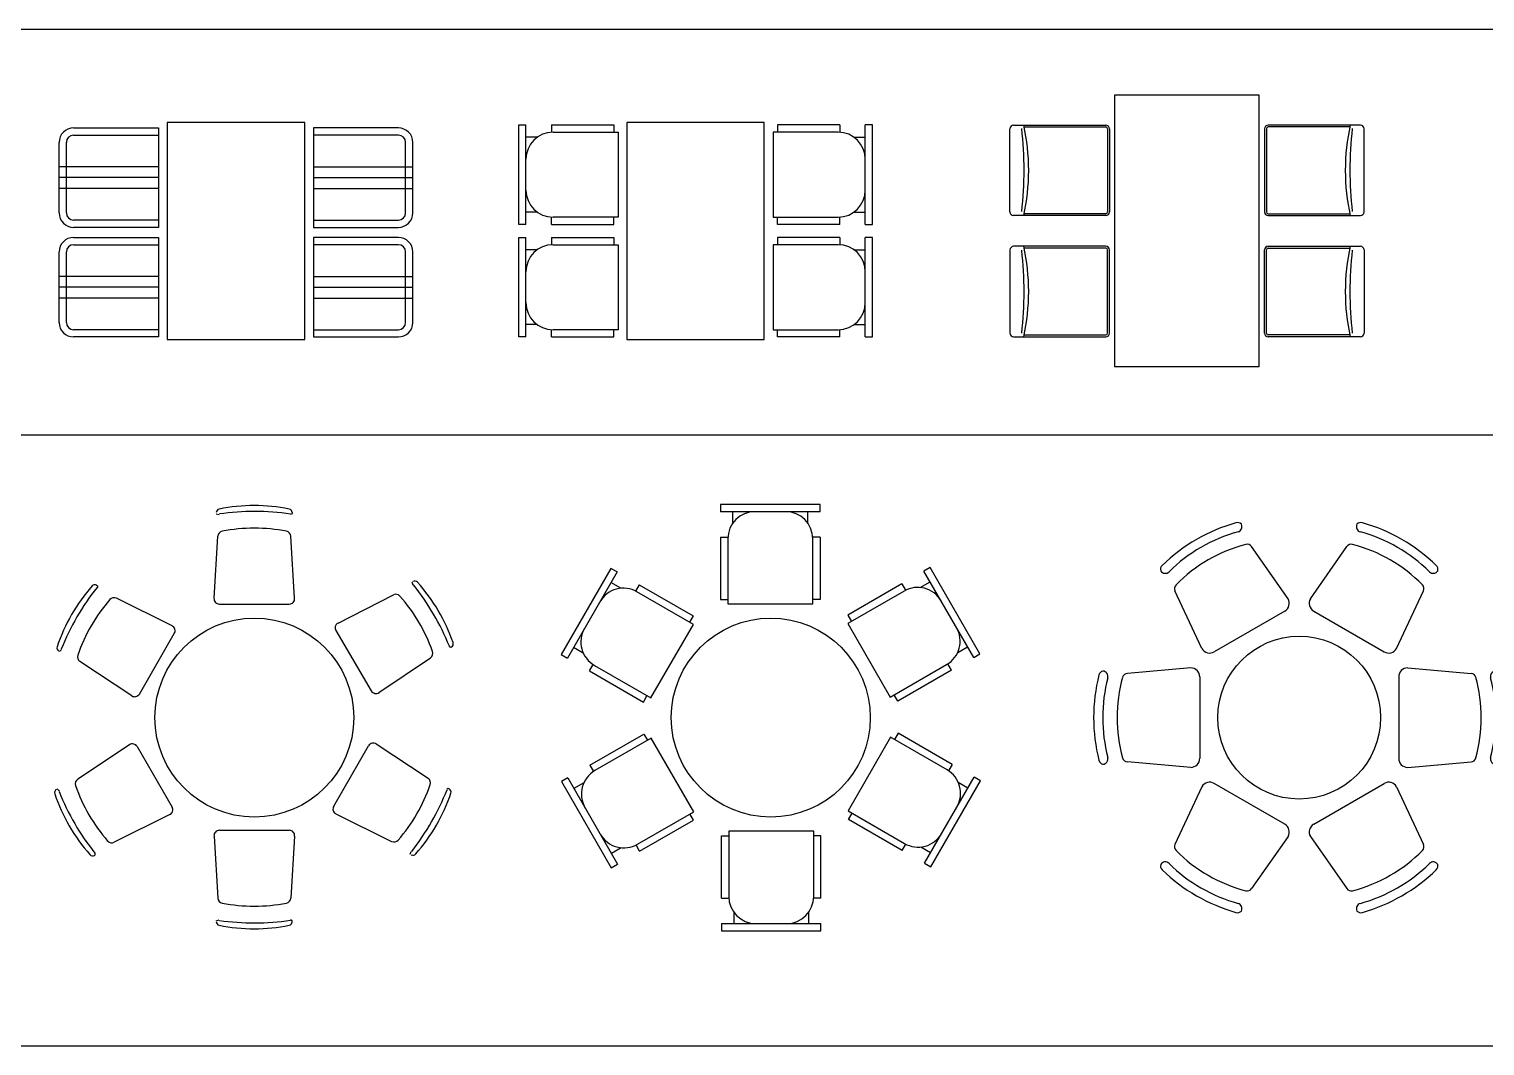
# Model space of a CAD drawing. Header units: inches. Extents: x 38074 to 101214, y 18833 to 57379.
# Drawn here: x 42573 to 50623, y 37841 to 43462 of the extents above; entities that cross this region are included whole.
import ezdxf

# ---------------------------------------------------------------- set-up
doc = ezdxf.new("R2010")
doc.units = ezdxf.units.IN
doc.layers.add('www.cad-blocks.net', color=7, linetype='Continuous')

# ---------------------------------------------------------------- blocks, each defined once
blk = doc.blocks.new('A$C6571149E')
for p, q in [((380, 0), (-380, 0)), ((-380, 0), (-380, -1200)), ((380, -1200), (380, 0)), ((-897.9, -30.2), (-427.9, -30.2)), ((-897.9, -70.2), (-427.9, -70.2)), ((-427.9, -30.2), (-427.9, -580.2)), ((897.9, -30.2), (427.9, -30.2)), ((427.9, -30.2), (427.9, -580.2)), ((897.9, -70.2), (427.9, -70.2)), ((-977.9, -500.2), (-977.9, -110.2)), ((-937.9, -500.2), (-937.9, -110.2)), ((937.9, -500.2), (937.9, -110.2)), ((977.9, -500.2), (977.9, -110.2)), ((-427.9, -245.2), (-977.9, -245.2)), ((-427.9, -305.2), (-977.9, -305.2)), ((427.9, -245.2), (977.9, -245.2)), ((427.9, -305.2), (977.9, -305.2)), ((-427.9, -365.2), (-977.9, -365.2)), ((427.9, -365.2), (977.9, -365.2)), ((-427.9, -540.2), (-897.9, -540.2)), ((427.9, -540.2), (897.9, -540.2)), ((-427.9, -580.2), (-897.9, -580.2)), ((-897.9, -636.1), (-427.9, -636.1)), ((-427.9, -636.1), (-427.9, -1186.1)), ((427.9, -580.2), (897.9, -580.2)), ((897.9, -636.1), (427.9, -636.1)), ((427.9, -636.1), (427.9, -1186.1)), ((-977.9, -1106.1), (-977.9, -716.1)), ((-937.9, -1106.1), (-937.9, -716.1)), ((-897.9, -676.1), (-427.9, -676.1)), ((897.9, -676.1), (427.9, -676.1)), ((937.9, -1106.1), (937.9, -716.1)), ((977.9, -1106.1), (977.9, -716.1)), ((-427.9, -851.1), (-977.9, -851.1)), ((427.9, -851.1), (977.9, -851.1)), ((-427.9, -911.1), (-977.9, -911.1)), ((427.9, -911.1), (977.9, -911.1)), ((-427.9, -971.1), (-977.9, -971.1)), ((427.9, -971.1), (977.9, -971.1)), ((-427.9, -1146.1), (-897.9, -1146.1)), ((-427.9, -1186.1), (-897.9, -1186.1)), ((-380, -1200), (380, -1200)), ((427.9, -1146.1), (897.9, -1146.1)), ((427.9, -1186.1), (897.9, -1186.1))]:
    blk.add_line(p, q)
for centre, radius, start, end in [((-897.9, -110.2), 80, 90, 180), ((-897.9, -110.2), 40, 90, 180), ((897.9, -110.2), 80, 0, 90), ((897.9, -110.2), 40, 0, 90), ((-897.9, -500.2), 80, 180, 270), ((-897.9, -500.2), 40, 180, 270), ((897.9, -500.2), 80, 270, 0), ((897.9, -500.2), 40, 270, 0), ((-897.9, -716.1), 80, 90, 180), ((897.9, -716.1), 80, 0, 90), ((-897.9, -716.1), 40, 90, 180), ((897.9, -716.1), 40, 0, 90), ((-897.9, -1106.1), 80, 180, 270), ((-897.9, -1106.1), 40, 180, 270), ((897.9, -1106.1), 80, 270, 0), ((897.9, -1106.1), 40, 270, 0)]:
    blk.add_arc(centre, radius, start, end)
blk = doc.blocks.new('A$C5E232E5C')
for p, q in [((380, 0), (-380, 0)), ((-380, 0), (-380, -1200)), ((380, -1200), (380, 0)), ((-978.3, -14.1), (-938.3, -14.1)), ((-978.3, -564.1), (-978.3, -14.1)), ((-938.3, -564.1), (-938.3, -14.1)), ((-797.1, -14.1), (-453, -14.1)), ((-797.1, -14.1), (-797.1, -54.4)), ((-788.3, -54.1), (-428.3, -54.1)), ((-453, -14.1), (-453, -54.1)), ((-428.3, -54.1), (-428.3, -524.1)), ((788.3, -54.1), (428.3, -54.1)), ((428.3, -54.1), (428.3, -524.1)), ((797.1, -14.1), (453, -14.1)), ((453, -14.1), (453, -54.1)), ((797.1, -14.1), (797.1, -54.4)), ((978.3, -14.1), (938.3, -14.1)), ((938.3, -564.1), (938.3, -14.1)), ((978.3, -564.1), (978.3, -14.1)), ((-875.8, -82.2), (-938.3, -82.2)), ((875.8, -82.2), (938.3, -82.2)), ((-875.8, -496), (-938.3, -496)), ((-797.1, -564.1), (-797.1, -523.9)), ((-428.3, -524.1), (-788.3, -524.1)), ((-453, -564.1), (-453, -524.1)), ((428.3, -524.1), (788.3, -524.1)), ((453, -564.1), (453, -524.1)), ((797.1, -564.1), (797.1, -523.9)), ((875.8, -496), (938.3, -496)), ((-938.3, -564.1), (-978.3, -564.1)), ((-978.3, -636), (-938.3, -636)), ((-978.3, -1186), (-978.3, -636)), ((-938.3, -1186), (-938.3, -636)), ((-797.1, -564.1), (-453, -564.1)), ((-797.1, -636), (-453, -636)), ((-797.1, -636), (-797.1, -676.3)), ((-453, -636), (-453, -676)), ((797.1, -564.1), (453, -564.1)), ((797.1, -636), (453, -636)), ((453, -636), (453, -676)), ((797.1, -636), (797.1, -676.3)), ((938.3, -564.1), (978.3, -564.1)), ((978.3, -636), (938.3, -636)), ((938.3, -1186), (938.3, -636)), ((978.3, -1186), (978.3, -636)), ((-875.8, -704.2), (-938.3, -704.2)), ((-788.3, -676), (-428.3, -676)), ((-428.3, -676), (-428.3, -1146)), ((788.3, -676), (428.3, -676)), ((428.3, -676), (428.3, -1146)), ((875.8, -704.2), (938.3, -704.2)), ((-875.8, -1117.9), (-938.3, -1117.9)), ((875.8, -1117.9), (938.3, -1117.9)), ((-938.3, -1186), (-978.3, -1186)), ((-797.1, -1186), (-797.1, -1145.8)), ((-797.1, -1186), (-453, -1186)), ((-428.3, -1146), (-788.3, -1146)), ((-453, -1186), (-453, -1146)), ((-380, -1200), (380, -1200)), ((428.3, -1146), (788.3, -1146)), ((453, -1186), (453, -1146)), ((797.1, -1186), (453, -1186)), ((797.1, -1186), (797.1, -1145.8)), ((938.3, -1186), (978.3, -1186))]:
    blk.add_line(p, q)
for centre, start, end in [((-788.3, -204.1), 90, 180), ((788.3, -204.1), 0, 90), ((-788.3, -374.1), 180, 270), ((788.3, -374.1), 270, 0), ((-788.3, -826), 90, 180), ((788.3, -826), 0, 90), ((-788.3, -996), 180, 270), ((788.3, -996), 270, 0)]:
    blk.add_arc(centre, 150, start, end)
blk = doc.blocks.new('A$C74E70D81')
for p, q in [((-211.2, 1127.5), (-195.1, 1123.2)), ((209, 1127.5), (200, 1123.2)), ((209.5, 1133.2), (209.5, 1128)), ((-223, 659.7), (-201.6, 1002.8)), ((223, 659.7), (201.6, 1002.6)), ((-871.9, 731.8), (-867.5, 729.2)), ((-867.3, 728.6), (-868, 718.7)), ((871.8, 750.5), (876.3, 734.3)), ((-455.1, 506.8), (-762.7, 659.7)), ((462.8, 523), (769.2, 678.8)), ((-193.1, 627.9), (193.1, 627.9)), ((-635.6, 130.6), (-442.5, 465)), ((450.6, 481), (646.7, 148.4)), ((-1077.4, 364.7), (-1065.6, 376.5)), ((689.4, 138.8), (973.8, 331.4)), ((1085.3, 388.5), (1077, 394)), ((1090.3, 390.9), (1085.9, 388.3)), ((-678.1, 120.6), (-964.5, 310.7)), ((-690.6, -150.1), (-976.9, -340.2)), ((-648, -160.1), (-454.9, -494.5)), ((438.9, -489.8), (632, -155.4)), ((674.6, -145.4), (960.7, -335.4)), ((-1089.8, -394.2), (-1078, -406)), ((1072.7, -391.4), (1064.5, -397)), ((1077.8, -393.9), (1073.4, -391.3)), ((-467.6, -536.3), (-775.1, -689.2)), ((451.6, -531.7), (759.4, -684.6)), ((-193.1, -622.9), (193.1, -622.9)), ((-223, -654.7), (-201.6, -997.8)), ((223, -654.7), (201.6, -997.6)), ((-884.3, -761.3), (-879.9, -758.7)), ((-879.7, -758.1), (-880.4, -748.2)), ((862.6, -755.4), (866.9, -739.2)), ((-211.2, -1122.5), (-195.1, -1118.2)), ((209, -1122.5), (200, -1118.2)), ((209.5, -1128.2), (209.5, -1123))]:
    blk.add_line(p, q)
blk.add_circle((0, 0), 550)
for centre, radius, start, end in [((-190.6, 1133.2), 20, 101.48372, 180), ((-0.6, 197.7), 974.6, 78.51628, 101.48372), ((-0.6, -223.1), 1363, 81.55, 98.13564), ((189.5, 1133.2), 20, 0, 78.51628), ((-0.6, 124.1), 923.3, 78.88354, 101.03755), ((-171.6, 1000.9), 30, 101.03755, 176.42367), ((171.6, 1000.7), 30, 3.57633, 78.88354), ((-166.8, 82.2), 974.6, 138.51628, 161.48372), ((-881.9, 714.5), 20, 60, 138.51628), ((887.1, 735.6), 20, 42.01297, 120.52924), ((-184.6, -117.1), 1363, 22.07924, 38.66488), ((177.8, 96.7), 974.6, 19.04552, 42.01297), ((197.6, -128.2), 1363, 141.55, 158.13564), ((-103.1, 45.4), 923.3, 138.88354, 161.03755), ((-776.1, 632.8), 30, 63.57633, 138.88354), ((-193.1, 657.9), 30, 176.42367, 270), ((193.1, 657.9), 30, 270, 3.57633), ((782.8, 652), 30, 41.5668, 116.95291), ((114.5, 59.3), 923.3, 19.41278, 41.5668), ((-468.5, 480), 30, 330, 63.57633), ((476.4, 496.2), 30, 116.95291, 210.52924), ((1080.2, 408.2), 20, 300.52924, 19.04552), ((-1072, 385.3), 20, 161.48372, 240), ((-947.9, 335.7), 30, 161.03755, 236.42367), ((957, 356.2), 30, 304.10558, 19.41278), ((-661.6, 145.6), 30, 236.42367, 330), ((672.6, 163.6), 30, 210.52924, 304.10558), ((-674, -175.1), 30, 30, 123.57633), ((658, -170.4), 30, 56.42367, 150), ((-1084.4, -414.8), 20, 120, 198.51628), ((-960.3, -365.2), 30, 123.57633, 198.96245), ((-115.5, -74.9), 923.3, 198.96245, 221.11646), ((98.9, -71.2), 923.3, 318.96245, 341.11646), ((-201.8, 102.3), 1363, 321.86436, 338.45), ((944.2, -360.4), 30, 341.11646, 56.42367), ((1067.8, -411.2), 20, 341.48372, 60), ((-179.2, -111.7), 974.6, 198.51628, 221.48372), ((185.2, 98.7), 1363, 201.86436, 218.45), ((162.6, -108), 974.6, 318.51628, 341.48372), ((-480.9, -509.5), 30, 296.42367, 30), ((464.9, -504.8), 30, 150, 243.57633), ((-193.1, -652.9), 30, 90, 183.57633), ((193.1, -652.9), 30, 356.42367, 90), ((-788.5, -662.3), 30, 221.11646, 296.42367), ((772.7, -657.8), 30, 243.57633, 318.96245), ((-894.3, -744), 20, 221.48372, 300), ((877.8, -740.4), 20, 240, 318.51628), ((-171.6, -995.9), 30, 183.57633, 258.96245), ((-0.6, -119.1), 923.3, 258.96245, 281.11646), ((171.6, -995.7), 30, 281.11646, 356.42367), ((-0.6, 228.1), 1363, 261.86436, 278.45), ((-190.6, -1128.2), 20, 180, 258.51628), ((-0.6, -192.7), 974.6, 258.51628, 281.48372), ((189.5, -1128.2), 20, 281.48372, 0)]:
    blk.add_arc(centre, radius, start, end)
blk = doc.blocks.new('A$C267E7F19')
for p, q in [((-277.5, 1178.5), (-277.5, 1138.5)), ((272.5, 1178.5), (-277.5, 1178.5)), ((272.5, 1138.5), (-277.5, 1138.5)), ((-209.4, 1075.9), (-209.4, 1138.5)), ((204.4, 1075.9), (204.4, 1138.5)), ((272.5, 1138.5), (272.5, 1178.5)), ((-277.5, 997.3), (-277.5, 653.1)), ((-277.5, 997.3), (-237.3, 997.3)), ((-237.5, 988.5), (-237.5, 628.5)), ((272.5, 997.3), (232.2, 997.3)), ((232.5, 628.5), (232.5, 988.5)), ((272.5, 997.3), (272.5, 653.1)), ((-884.4, 825.2), (-1159.4, 348.9)), ((-849.7, 805.2), (-1124.7, 328.9)), ((-849.7, 805.2), (-884.4, 825.2)), ((881.9, 829.6), (847.2, 809.6)), ((1122.2, 333.3), (847.2, 809.6)), ((1156.9, 353.3), (881.9, 829.6)), ((-829.6, 715), (-883.8, 746.2)), ((-727.4, 734.6), (-747.5, 699.8)), ((-727.4, 734.6), (-429.4, 562.6)), ((724.9, 739), (426.9, 566.9)), ((724.9, 739), (745, 704.1)), ((827.1, 719.3), (881.3, 750.6)), ((-428.1, 515.6), (-739.8, 695.6)), ((-277.5, 653.1), (-237.5, 653.1)), ((272.5, 653.1), (232.5, 653.1)), ((737.3, 699.9), (425.5, 519.9)), ((-237.5, 628.5), (232.5, 628.5)), ((426.9, 566.9), (446.9, 532.3)), ((-663.1, 108.6), (-428.1, 515.6)), ((-429.4, 562.6), (-449.4, 527.9)), ((425.5, 519.9), (660.5, 112.9)), ((-1159.4, 348.9), (-1124.7, 328.9)), ((-1036.5, 356.6), (-1090.7, 387.9)), ((1034, 361), (1088.2, 392.3)), ((1122.2, 333.3), (1156.9, 353.3)), ((-1002.4, 258.3), (-982.3, 293.2)), ((-1002.4, 258.3), (-704.4, 86.2)), ((-974.8, 288.6), (-663.1, 108.6)), ((660.5, 112.9), (972.3, 292.9)), ((999.9, 262.7), (701.9, 90.6)), ((999.9, 262.7), (979.8, 297.5)), ((-704.4, 86.2), (-684.4, 120.9)), ((701.9, 90.6), (681.9, 125.2)), ((-999.9, -262.7), (-701.9, -90.6)), ((-660.5, -112.9), (-972.3, -292.9)), ((-701.9, -90.6), (-681.9, -125.2)), ((-425.5, -519.9), (-660.5, -112.9)), ((663.1, -108.6), (428.1, -515.6)), ((974.8, -288.6), (663.1, -108.6)), ((704.4, -86.2), (684.4, -120.9)), ((1002.4, -258.3), (704.4, -86.2)), ((-999.9, -262.7), (-979.8, -297.5)), ((1002.4, -258.3), (982.3, -293.2)), ((-1122.2, -333.3), (-1156.9, -353.3)), ((-1156.9, -353.3), (-881.9, -829.6)), ((-1122.2, -333.3), (-847.2, -809.6)), ((-1034, -361), (-1088.2, -392.3)), ((849.7, -805.2), (1124.7, -328.9)), ((884.4, -825.2), (1159.4, -348.9)), ((1036.5, -356.6), (1090.7, -387.9)), ((1159.4, -348.9), (1124.7, -328.9)), ((-737.3, -699.9), (-425.5, -519.9)), ((-426.9, -566.9), (-446.9, -532.3)), ((428.1, -515.6), (739.8, -695.6)), ((429.4, -562.6), (449.4, -527.9)), ((727.4, -734.6), (429.4, -562.6)), ((-724.9, -739), (-426.9, -566.9)), ((-232.5, -628.5), (-232.5, -988.5)), ((237.5, -628.5), (-232.5, -628.5)), ((237.5, -988.5), (237.5, -628.5)), ((-827.1, -719.3), (-881.3, -750.6)), ((-724.9, -739), (-745, -704.1)), ((-272.5, -997.3), (-272.5, -653.1)), ((-272.5, -653.1), (-232.5, -653.1)), ((277.5, -653.1), (237.5, -653.1)), ((277.5, -997.3), (277.5, -653.1)), ((727.4, -734.6), (747.5, -699.8)), ((829.6, -715), (883.8, -746.2)), ((-881.9, -829.6), (-847.2, -809.6)), ((849.7, -805.2), (884.4, -825.2)), ((-272.5, -997.3), (-232.2, -997.3)), ((277.5, -997.3), (237.3, -997.3)), ((-204.4, -1075.9), (-204.4, -1138.5)), ((209.4, -1075.9), (209.4, -1138.5)), ((-272.5, -1138.5), (-272.5, -1178.5)), ((-272.5, -1138.5), (277.5, -1138.5)), ((-272.5, -1178.5), (277.5, -1178.5)), ((277.5, -1178.5), (277.5, -1138.5))]:
    blk.add_line(p, q)
blk.add_circle((0, 0), 550)
for centre, start, end in [((-87.5, 988.5), 90, 180), ((82.5, 988.5), 0, 90), ((-814.8, 565.7), 60, 150), ((812.3, 570), 30, 120), ((-899.8, 418.5), 150, 240), ((897.3, 422.8), 300, 30), ((-897.3, -422.8), 120, 210), ((899.8, -418.5), 330, 60), ((814.8, -565.7), 240, 330), ((-812.3, -570), 210, 300), ((-82.5, -988.5), 180, 270), ((87.5, -988.5), 270, 0)]:
    blk.add_arc(centre, 150, start, end)
blk = doc.blocks.new('A$C6D271A1D')
at = {"linetype": 'Continuous'}
for p, q in [((-61.8, 657.1), (-263.2, 945.5)), ((61.8, 657.1), (263.2, 945.5)), ((-538.2, 382.1), (-687.2, 700.7)), ((538.2, 382.1), (687.2, 700.7)), ((-80.1, 588.8), (-469.9, 363.8)), ((80.1, 588.8), (469.9, 363.8)), ((-600, 275), (-950.4, 244.8)), ((600, 275), (950.4, 244.8)), ((-550, 225), (-550, -225)), ((550, 225), (550, -225)), ((-600, -275), (-950.4, -244.8)), ((600, -275), (950.4, -244.8)), ((-538.2, -382.1), (-687.2, -700.7)), ((-80.1, -588.8), (-469.9, -363.8)), ((80.1, -588.8), (469.9, -363.8)), ((538.2, -382.1), (687.2, -700.7)), ((-61.8, -657.1), (-263.2, -945.5)), ((61.8, -657.1), (263.2, -945.5))]:
    blk.add_line(p, q, dxfattribs=at)
blk.add_circle((0, 0), 450, dxfattribs=at)
for centre, radius, start, end in [((-81.4, 141), 973.9, 105.98519, 134.01481), ((-341.3, 1048.4), 30, 43.48698, 105.98519), ((-346.4, 1055.7), 30, 285.40172, 26.3764), ((346.4, 1055.7), 30, 153.6236, 254.59828), ((341.3, 1048.4), 30, 74.01481, 136.51302), ((81.4, 141), 973.9, 45.98519, 74.01481), ((-106.4, 184.3), 873.9, 105.40172, 134.59828), ((106.4, 184.3), 873.9, 45.40172, 74.59828), ((-81.4, 141), 843.9, 104.69236, 135.30764), ((-287.8, 928.3), 30, 34.93169, 104.69236), ((287.8, 928.3), 30, 75.30764, 145.06831), ((81.4, 141), 843.9, 44.69236, 75.30764), ((-737.3, 819.8), 30, 134.01481, 196.51302), ((-741, 827.9), 30, 213.6236, 314.59828), ((741, 827.9), 30, 225.40172, 326.3764), ((737.3, 819.8), 30, 343.48698, 45.98519), ((-660, 713.4), 30, 135.30764, 205.06831), ((660, 713.4), 30, 334.93169, 44.69236), ((-105.1, 632.1), 50, 300, 30), ((105.1, 632.1), 50, 150, 240), ((-494.9, 407.1), 50, 210, 300), ((494.9, 407.1), 50, 240, 330), ((-1078.6, 228.6), 30, 103.48698, 165.98519), ((-1087.5, 227.8), 30, 345.40172, 86.3764), ((-947.8, 214.9), 30, 94.93169, 164.69236), ((-600, 225), 50, 0, 90), ((600, 225), 50, 90, 180), ((947.8, 214.9), 30, 15.30764, 85.06831), ((1087.5, 227.8), 30, 93.6236, 194.59828), ((1078.6, 228.6), 30, 14.01481, 76.51302), ((-162.8, 0), 973.9, 165.98519, 194.01481), ((-212.8, 0), 873.9, 165.40172, 194.59828), ((-162.8, 0), 843.9, 164.69236, 195.30764), ((162.8, 0), 843.9, 344.69236, 15.30764), ((212.8, 0), 873.9, 345.40172, 14.59828), ((162.8, 0), 973.9, 345.98519, 14.01481), ((-1078.6, -228.6), 30, 194.01481, 256.51302), ((-1087.5, -227.8), 30, 273.6236, 14.59828), ((-947.8, -214.9), 30, 195.30764, 265.06831), ((-600, -225), 50, 270, 0), ((600, -225), 50, 180, 270), ((947.8, -214.9), 30, 274.93169, 344.69236), ((1087.5, -227.8), 30, 165.40172, 266.3764), ((1078.6, -228.6), 30, 283.48698, 345.98519), ((-494.9, -407.1), 50, 60, 150), ((494.9, -407.1), 50, 30, 120), ((-105.1, -632.1), 50, 330, 60), ((105.1, -632.1), 50, 120, 210), ((-660, -713.4), 30, 154.93169, 224.69236), ((660, -713.4), 30, 315.30764, 25.06831), ((-741, -827.9), 30, 45.40172, 146.3764), ((-81.4, -141), 843.9, 224.69236, 255.30764), ((81.4, -141), 843.9, 284.69236, 315.30764), ((741, -827.9), 30, 33.6236, 134.59828), ((-737.3, -819.8), 30, 163.48698, 225.98519), ((-81.4, -141), 973.9, 225.98519, 254.01481), ((-106.4, -184.3), 873.9, 225.40172, 254.59828), ((106.4, -184.3), 873.9, 285.40172, 314.59828), ((81.4, -141), 973.9, 285.98519, 314.01481), ((737.3, -819.8), 30, 314.01481, 16.51302), ((-287.8, -928.3), 30, 255.30764, 325.06831), ((287.8, -928.3), 30, 214.93169, 284.69236), ((-346.4, -1055.7), 30, 333.6236, 74.59828), ((346.4, -1055.7), 30, 105.40172, 206.3764), ((-341.3, -1048.4), 30, 254.01481, 316.51302), ((341.3, -1048.4), 30, 223.48698, 285.98519)]:
    blk.add_arc(centre, radius, start, end, dxfattribs=at)
blk = doc.blocks.new('A$C76793912')
for p, q in [((-400, 0), (-400, -1500)), ((400, 0), (-400, 0)), ((-400, 0), (-400, -1500)), ((400, 0), (-400, 0)), ((400, -1500), (400, 0)), ((400, -1500), (400, 0)), ((-978.9, -645.1), (-978.9, -185.1)), ((-978.9, -645.1), (-978.9, -185.1)), ((-958.9, -165.1), (-448.9, -165.1)), ((-958.9, -165.1), (-448.9, -165.1)), ((-900.6, -175.1), (-448.9, -175.1)), ((-900.6, -175.1), (-448.9, -175.1)), ((-438.9, -185.1), (-438.9, -645.1)), ((-438.9, -185.1), (-438.9, -645.1)), ((-428.9, -185.1), (-428.9, -645.1)), ((-428.9, -185.1), (-428.9, -645.1)), ((428.9, -185.1), (428.9, -645.1)), ((428.9, -185.1), (428.9, -645.1)), ((438.9, -185.1), (438.9, -645.1)), ((438.9, -185.1), (438.9, -645.1)), ((958.9, -165.1), (448.9, -165.1)), ((958.9, -165.1), (448.9, -165.1)), ((900.6, -175.1), (448.9, -175.1)), ((900.6, -175.1), (448.9, -175.1)), ((978.9, -645.1), (978.9, -185.1)), ((978.9, -645.1), (978.9, -185.1)), ((-448.9, -665.1), (-958.9, -665.1)), ((-448.9, -665.1), (-958.9, -665.1)), ((-448.9, -655.1), (-900.6, -655.1)), ((-448.9, -655.1), (-900.6, -655.1)), ((448.9, -655.1), (900.6, -655.1)), ((448.9, -655.1), (900.6, -655.1)), ((448.9, -665.1), (958.9, -665.1)), ((448.9, -665.1), (958.9, -665.1)), ((-978.9, -854.9), (-978.9, -1314.9)), ((-978.9, -854.9), (-978.9, -1314.9)), ((-448.9, -834.9), (-958.9, -834.9)), ((-448.9, -834.9), (-958.9, -834.9)), ((-448.9, -844.9), (-900.6, -844.9)), ((-448.9, -844.9), (-900.6, -844.9)), ((-438.9, -1314.9), (-438.9, -854.9)), ((-438.9, -1314.9), (-438.9, -854.9)), ((-428.9, -1314.9), (-428.9, -854.9)), ((-428.9, -1314.9), (-428.9, -854.9)), ((428.9, -1314.9), (428.9, -854.9)), ((428.9, -1314.9), (428.9, -854.9)), ((438.9, -1314.9), (438.9, -854.9)), ((438.9, -1314.9), (438.9, -854.9)), ((448.9, -834.9), (958.9, -834.9)), ((448.9, -834.9), (958.9, -834.9)), ((448.9, -844.9), (900.6, -844.9)), ((448.9, -844.9), (900.6, -844.9)), ((978.9, -854.9), (978.9, -1314.9)), ((978.9, -854.9), (978.9, -1314.9)), ((-958.9, -1334.9), (-448.9, -1334.9)), ((-958.9, -1334.9), (-448.9, -1334.9)), ((-900.6, -1324.9), (-448.9, -1324.9)), ((-900.6, -1324.9), (-448.9, -1324.9)), ((900.6, -1324.9), (448.9, -1324.9)), ((900.6, -1324.9), (448.9, -1324.9)), ((958.9, -1334.9), (448.9, -1334.9)), ((958.9, -1334.9), (448.9, -1334.9)), ((-400, -1500), (400, -1500)), ((-400, -1500), (400, -1500))]:
    blk.add_line(p, q)
for centre, radius, start, end in [((-958.9, -185.1), 20, 90, 180), ((-958.9, -185.1), 20, 90, 180), ((-2902.9, -413.6), 2002.2, 353.41519, 6.58481), ((-2902.9, -413.6), 2002.2, 353.41519, 6.58481), ((-2029.3, -415.1), 1153.9, 347.48739, 12.51261), ((-2029.3, -415.1), 1153.9, 347.48739, 12.51261), ((-448.9, -185.1), 20, 0, 90), ((-448.9, -185.1), 20, 0, 90), ((-448.9, -185.1), 10, 0, 90), ((-448.9, -185.1), 10, 0, 90), ((448.9, -185.1), 20, 90, 180), ((448.9, -185.1), 20, 90, 180), ((448.9, -185.1), 10, 90, 180), ((448.9, -185.1), 10, 90, 180), ((2029.3, -415.1), 1153.9, 167.48739, 192.51261), ((2029.3, -415.1), 1153.9, 167.48739, 192.51261), ((2902.9, -413.6), 2002.2, 173.41519, 186.58481), ((2902.9, -413.6), 2002.2, 173.41519, 186.58481), ((958.9, -185.1), 20, 0, 90), ((958.9, -185.1), 20, 0, 90), ((-958.9, -645.1), 20, 180, 270), ((-958.9, -645.1), 20, 180, 270), ((-448.9, -645.1), 20, 270, 0), ((-448.9, -645.1), 10, 270, 0), ((-448.9, -645.1), 20, 270, 0), ((-448.9, -645.1), 10, 270, 0), ((448.9, -645.1), 20, 180, 270), ((448.9, -645.1), 20, 180, 270), ((448.9, -645.1), 10, 180, 270), ((448.9, -645.1), 10, 180, 270), ((958.9, -645.1), 20, 270, 0), ((958.9, -645.1), 20, 270, 0), ((-958.9, -854.9), 20, 90, 180), ((-958.9, -854.9), 20, 90, 180), ((-2902.9, -1086.4), 2002.2, 353.41519, 6.58481), ((-2902.9, -1086.4), 2002.2, 353.41519, 6.58481), ((-2029.3, -1084.9), 1153.9, 347.48739, 12.51261), ((-2029.3, -1084.9), 1153.9, 347.48739, 12.51261), ((-448.9, -854.9), 20, 0, 90), ((-448.9, -854.9), 20, 0, 90), ((-448.9, -854.9), 10, 0, 90), ((-448.9, -854.9), 10, 0, 90), ((448.9, -854.9), 20, 90, 180), ((448.9, -854.9), 20, 90, 180), ((448.9, -854.9), 10, 90, 180), ((448.9, -854.9), 10, 90, 180), ((2029.3, -1084.9), 1153.9, 167.48739, 192.51261), ((2029.3, -1084.9), 1153.9, 167.48739, 192.51261), ((2902.9, -1086.4), 2002.2, 173.41519, 186.58481), ((2902.9, -1086.4), 2002.2, 173.41519, 186.58481), ((958.9, -854.9), 20, 0, 90), ((958.9, -854.9), 20, 0, 90), ((-958.9, -1314.9), 20, 180, 270), ((-958.9, -1314.9), 20, 180, 270), ((-448.9, -1314.9), 20, 270, 0), ((-448.9, -1314.9), 10, 270, 0), ((-448.9, -1314.9), 20, 270, 0), ((-448.9, -1314.9), 10, 270, 0), ((448.9, -1314.9), 20, 180, 270), ((448.9, -1314.9), 20, 180, 270), ((448.9, -1314.9), 10, 180, 270), ((448.9, -1314.9), 10, 180, 270), ((958.9, -1314.9), 20, 270, 0), ((958.9, -1314.9), 20, 270, 0)]:
    blk.add_arc(centre, radius, start, end)
blk = doc.blocks.new('FORMAT')
at = {"color": 155, "true_color": 0x546d8e}
for p, q in [((41802.8, 43462), (101214, 43462)), ((41802.8, 41218.3), (101214, 41218.3)), ((41802.8, 37840.9), (101214, 37840.9))]:
    blk.add_line(p, q, dxfattribs=at)
at = {"layer": 'www.cad-blocks.net'}
blk.add_line((41802.8, 43462), (69247.4, 43462), dxfattribs=at)

msp = doc.modelspace()

# ---------------------------------------------------------------- block references
for name, p in [('A$C76793912', (48975.9, 43096.3)), ('A$C6571149E', (43716.8, 42946.3)), ('A$C5E232E5C', (46258.6, 42946.3)), ('A$C74E70D81', (43818.3, 39655.6)), ('A$C267E7F19', (46674.1, 39655.6)), ('A$C6D271A1D', (49596.5, 39655.6))]:
    msp.add_blockref(name, p)
at = {"layer": 'www.cad-blocks.net'}
msp.add_blockref('FORMAT', (0, 0), dxfattribs=at)

doc.saveas('drawing.dxf')
